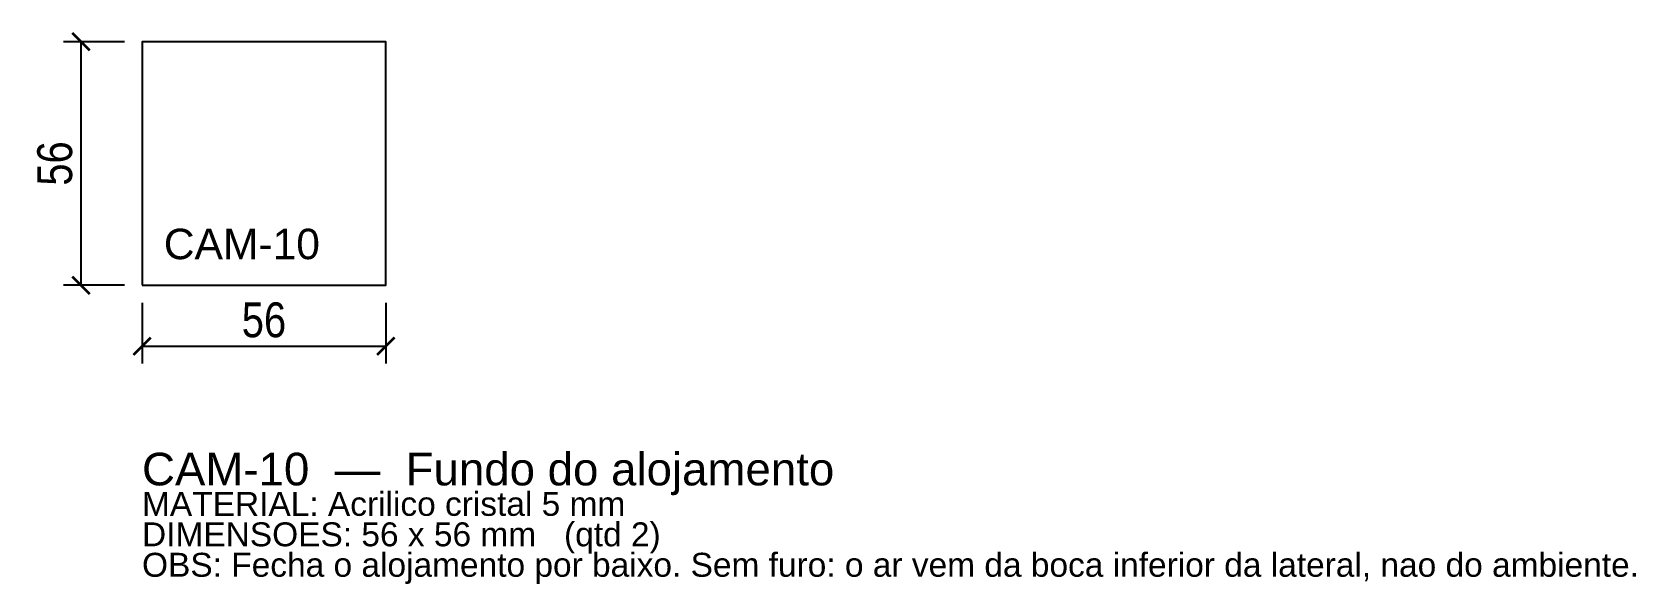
# Model space of a CAD drawing. Header units: millimetres. Extents: x -25 to 343, y -69 to 58.
import ezdxf

# ---------------------------------------------------------------- set-up
doc = ezdxf.new("R2010")
doc.units = ezdxf.units.MM
for name, color, linetype in [('CORTE', 1, 'Continuous'), ('COTA', 4, 'Continuous'), ('GRAVACAO', 3, 'Continuous'), ('TEXTO', 7, 'Continuous')]:
    doc.layers.add(name, color=color, linetype=linetype)
doc.styles.add('ARIAL', font='arial.ttf')
doc.styles.add('OpenSansCondensed-Light', font='OpenSansCondensed-Light.ttf')
doc.dimstyles.new('EZDXF', dxfattribs={"dimtxt": 8, "dimasz": 4, "dimexe": 4, "dimexo": 4, "dimgap": 2, "dimtad": 1, "dimdec": 0, "dimdsep": 46, "dimtxsty": 'OpenSansCondensed-Light', "dimblk": 'ARCHTICK', "dimcen": 2.5, "dimclrd": 4, "dimclre": 4, "dimclrt": 4, "dimazin": 3, "dimtfac": 0.5, "dimtmove": 2, "dimatfit": 3})

# ---------------------------------------------------------------- blocks, each defined once
blk = doc.blocks.new('_ARCHTICK')
at = {"color": 0, "linetype": 'BYBLOCK', "const_width": 0.15}
blk.add_lwpolyline([(-0.5, -0.5), (0.5, 0.5)], dxfattribs=at)

msp = doc.modelspace()

# ---------------------------------------------------------------- linework, layer by layer
at = {"layer": 'CORTE'}
msp.add_lwpolyline([(0, 0), (56, 0), (56, 56), (0, 56)], close=True, dxfattribs=at)

# ---------------------------------------------------------------- texts
at = {"layer": 'GRAVACAO', "style": 'ARIAL'}
msp.add_text('CAM-10', height=7, dxfattribs=at).set_placement((5, 6))
at = {"layer": 'TEXTO', "style": 'ARIAL'}
for s, height, p in [('CAM-10  —  Fundo do alojamento', 7.5, (0, -46)), ('MATERIAL: Acrilico cristal 5 mm', 5.5, (0, -53)), ('DIMENSOES: 56 x 56 mm   (qtd 2)', 5.5, (0, -60)), ('OBS: Fecha o alojamento por baixo. Sem furo: o ar vem da boca inferior da lateral, nao do ambiente.', 5.5, (0, -67))]:
    msp.add_text(s, height=height, dxfattribs=at).set_placement(p)

# ---------------------------------------------------------------- dimensions: what is measured, and where the dimension line sits
at = {"layer": 'COTA'}
msp.add_linear_dim(base=(-14, 0), p1=(0, 0), p2=(0, 56), angle=90, dimstyle='EZDXF', dxfattribs=at).render()
msp.add_linear_dim(base=(0, -14), p1=(0, 0), p2=(56, 0), dimstyle='EZDXF', dxfattribs=at).render()

doc.saveas('drawing.dxf')
